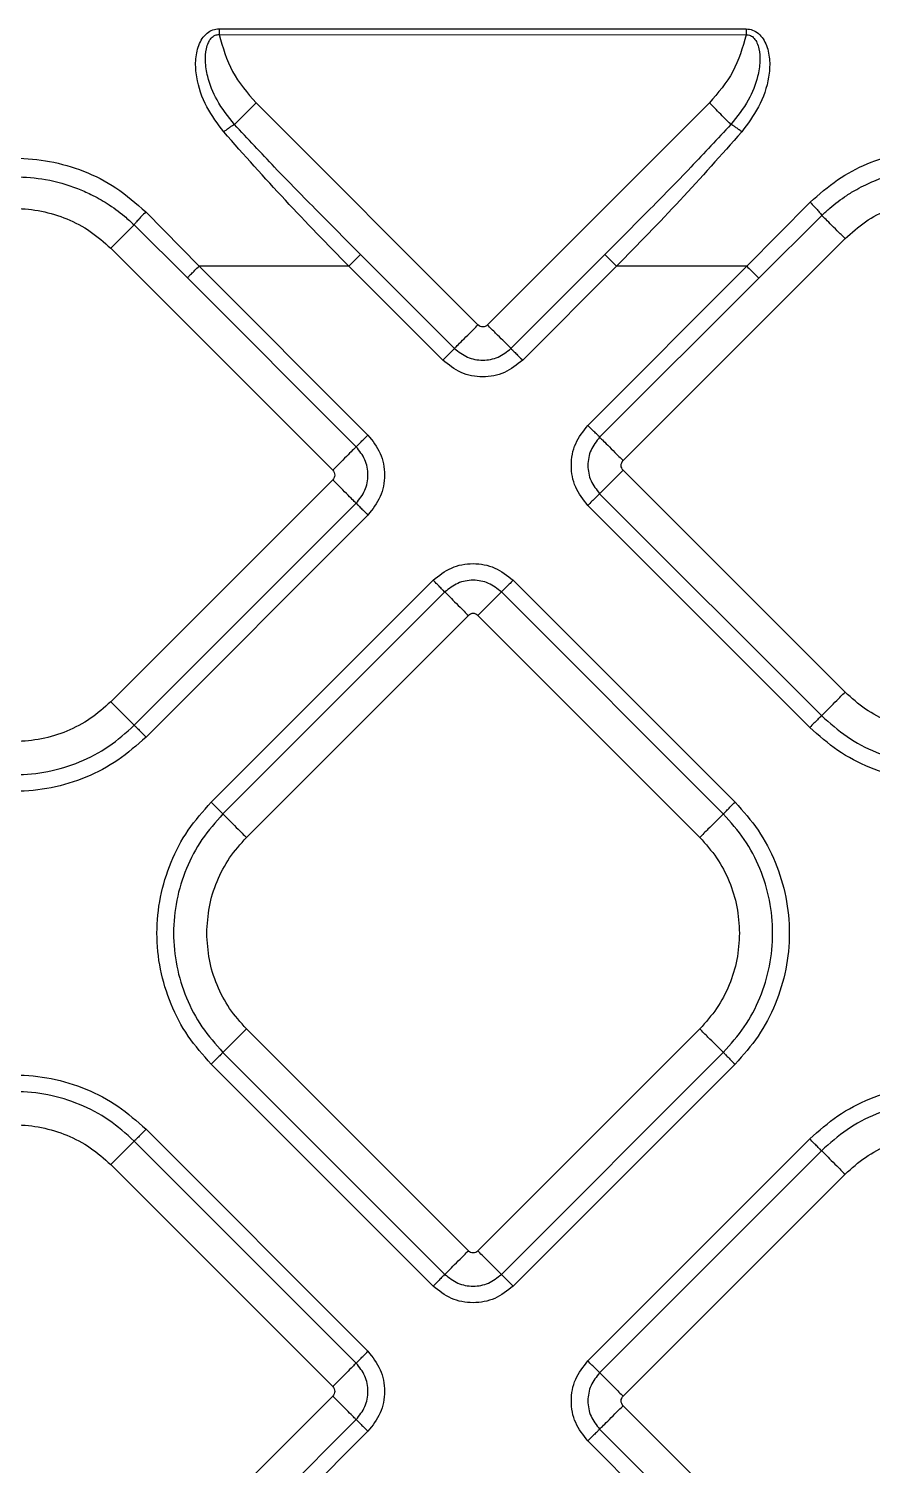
# Model space of a CAD drawing. Extents: x 939 to 1039, y 781 to 934.
# Drawn here: x 962.599 to 965.103, y 839.913 to 844.177 of the extents above; entities that cross this region are included whole.
import ezdxf

# ---------------------------------------------------------------- set-up
doc = ezdxf.new("R2010")
doc.units = 0
doc.header["$MEASUREMENT"] = 0
doc.layers.add('1', color=4, linetype='Continuous')

# ---------------------------------------------------------------- blocks, each defined once
blk = doc.blocks.new('Envoy')
at = {"layer": '1', "color": 3, "linetype": 'Continuous', "lineweight": 25}
for p, q in [((24.5106, 45.0024), (26.0751, 45.0019)), ((24.5106, 45.0024), (24.5106, 44.9848)), ((24.5106, 44.9848), (26.0751, 44.9842)), ((25.2788, 44.1233), (24.6199, 44.7821)), ((25.9659, 44.7821), (25.3071, 44.1233)), ((26.0774, 44.2973), (26.2653, 44.4875)), ((24.2924, 44.4586), (24.4508, 44.2979)), ((26.1122, 44.2624), (26.2997, 44.4483)), ((24.2579, 44.42), (24.416, 44.2631)), ((24.1887, 44.3509), (24.8475, 43.692)), ((25.7098, 43.7206), (26.3686, 44.3794)), ((24.8953, 44.2976), (24.4508, 44.2979)), ((24.4508, 44.2979), (24.9521, 43.7966)), ((25.1742, 44.0187), (24.8953, 44.2976)), ((24.9301, 44.3325), (25.2091, 44.0535)), ((25.3768, 44.0535), (25.6554, 44.3322)), ((25.6903, 44.2973), (25.4117, 44.0187)), ((25.6052, 43.8252), (26.0774, 44.2973)), ((26.0774, 44.2973), (25.6903, 44.2973)), ((24.9173, 43.7618), (24.416, 44.2631)), ((26.1122, 44.2624), (25.6401, 43.7903)), ((24.8475, 43.6638), (24.1887, 43.0049)), ((26.3686, 43.0334), (25.7098, 43.6923)), ((25.6401, 43.6225), (26.2989, 42.9637)), ((24.2584, 42.9352), (24.9173, 43.594)), ((26.264, 42.9289), (25.6052, 43.5877)), ((24.9521, 43.5592), (24.2933, 42.9003)), ((24.4868, 42.7068), (25.1457, 43.3656)), ((25.3831, 43.3656), (26.042, 42.7068)), ((25.1805, 43.3308), (24.5217, 42.6719)), ((26.0071, 42.6719), (25.3483, 43.3308)), ((24.5914, 42.6022), (25.2503, 43.261)), ((25.2785, 43.261), (25.9374, 42.6022)), ((25.2503, 41.3752), (24.5914, 42.0341)), ((25.9374, 42.0341), (25.2785, 41.3752)), ((24.5217, 41.9644), (25.1805, 41.3055)), ((25.3483, 41.3055), (26.0071, 41.9644)), ((25.1457, 41.2707), (24.4868, 41.9295)), ((26.042, 41.9295), (25.3831, 41.2707)), ((24.9173, 41.0423), (24.2585, 41.7011)), ((24.2933, 41.736), (24.9521, 41.0772)), ((25.6052, 41.0486), (26.264, 41.7075)), ((26.2989, 41.6726), (25.64, 41.0138)), ((24.1887, 41.6314), (24.8476, 40.9726)), ((25.7097, 40.944), (26.3686, 41.6029)), ((24.8476, 40.9443), (24.1887, 40.2854)), ((26.3686, 40.2569), (25.7097, 40.9158)), ((24.2585, 40.2157), (24.9173, 40.8745)), ((25.64, 40.846), (26.2989, 40.1872)), ((24.9521, 40.8397), (24.2933, 40.1809)), ((26.264, 40.1523), (25.6052, 40.8112))]:
    blk.add_line(p, q, dxfattribs=at)
for points, knots in [([(24.524, 44.6962), (24.5061, 44.7202), (24.4691, 44.7698), (24.4436, 44.8442), (24.4389, 44.9069), (24.4459, 44.9458), (24.4594, 44.973), (24.4732, 44.9892), (24.4908, 45.0004), (24.5042, 45.0018), (24.5106, 45.0024)], [0, 0, 0, 0, 0.244077, 0.504425, 0.639141, 0.771387, 0.834371, 0.893451, 0.948245, 1, 1, 1, 1]), ([(24.556, 44.7182), (24.5374, 44.7416), (24.503, 44.785), (24.4768, 44.8512), (24.4684, 44.9033), (24.4705, 44.9376), (24.4775, 44.9604), (24.4847, 44.9726), (24.4919, 44.9795), (24.4979, 44.9831), (24.5042, 44.985), (24.5085, 44.9849), (24.5106, 44.9848)], [0, 0, 0, 0, 0.28648, 0.529985, 0.68007, 0.800312, 0.863207, 0.913358, 0.937714, 0.95945, 0.979765, 1, 1, 1, 1]), ([(24.5106, 44.9848), (24.5214, 44.947), (24.543, 44.8715), (24.5943, 44.8119), (24.6199, 44.7821)], [0, 0, 0, 0, 0.5000008, 1, 1, 1, 1]), ([(26.0751, 44.9842), (26.0643, 44.9466), (26.0426, 44.8712), (25.9915, 44.8118), (25.9659, 44.7821)], [0, 0, 0, 0, 0.499999, 1, 1, 1, 1]), ([(26.0751, 44.9842), (26.0772, 44.9843), (26.0815, 44.9844), (26.0878, 44.9825), (26.0938, 44.979), (26.1009, 44.9721), (26.1082, 44.9599), (26.1151, 44.9371), (26.1173, 44.903), (26.1088, 44.851), (26.0827, 44.7849), (26.0484, 44.7416), (26.0298, 44.7182)], [0, 0, 0, 0, 0.020241, 0.040558, 0.06228, 0.086608, 0.136739, 0.199582, 0.319822, 0.469911, 0.713451, 1, 1, 1, 1]), ([(26.0751, 45.0019), (26.0816, 45.0012), (26.0948, 44.9998), (26.1124, 44.9887), (26.1262, 44.9725), (26.1397, 44.9454), (26.1466, 44.9066), (26.1421, 44.844), (26.1165, 44.7698), (26.0796, 44.7202), (26.0618, 44.6962)], [0, 0, 0, 0, 0.051747, 0.106515, 0.165566, 0.228529, 0.360817, 0.495509, 0.755863, 1, 1, 1, 1]), ([(26.0751, 45.0019), (26.0751, 44.999), (26.0751, 44.9933), (26.0751, 44.9872), (26.0751, 44.9842)], [0, 0, 0, 0, 0.500004, 1, 1, 1, 1]), ([(24.6199, 44.7821), (24.6133, 44.7754), (24.6, 44.7621), (24.5816, 44.7438), (24.566, 44.7282), (24.5593, 44.7215), (24.556, 44.7182)], [0, 0, 0, 0, 0.249999, 0.499997, 0.749996, 1, 1, 1, 1]), ([(26.0298, 44.7182), (26.0265, 44.7215), (26.0198, 44.7282), (26.0042, 44.7438), (25.9859, 44.7621), (25.9725, 44.7754), (25.9659, 44.7821)], [0, 0, 0, 0, 0.250001, 0.500006, 0.750003, 1, 1, 1, 1]), ([(24.524, 44.6962), (24.5272, 44.6987), (24.5335, 44.7038), (24.5424, 44.7103), (24.5503, 44.7154), (24.5541, 44.7172), (24.556, 44.7182)], [0, 0, 0, 0, 0.2500068, 0.5000253, 0.7500012, 1, 1, 1, 1]), ([(24.8953, 44.2976), (24.8319, 44.3625), (24.7045, 44.493), (24.5844, 44.6282), (24.524, 44.6962)], [0, 0, 0, 0, 0.497372, 1, 1, 1, 1]), ([(24.9301, 44.3325), (24.8878, 44.3749), (24.8023, 44.4608), (24.6765, 44.5886), (24.5955, 44.6757), (24.556, 44.7182)], [0, 0, 0, 0, 0.334289, 0.675295, 1, 1, 1, 1]), ([(26.0298, 44.7182), (25.9903, 44.6757), (25.9092, 44.5885), (25.7834, 44.4606), (25.6978, 44.3747), (25.6554, 44.3322)], [0, 0, 0, 0, 0.324521, 0.66564, 1, 1, 1, 1]), ([(26.0618, 44.6962), (26.0014, 44.6282), (25.8812, 44.4929), (25.7537, 44.3623), (25.6903, 44.2973)], [0, 0, 0, 0, 0.5025132, 1, 1, 1, 1]), ([(26.0618, 44.6962), (26.0586, 44.6988), (26.0523, 44.7039), (26.0434, 44.7103), (26.0355, 44.7154), (26.0317, 44.7173), (26.0298, 44.7182)], [0, 0, 0, 0, 0.2499867, 0.4999964, 0.7499778, 1, 1, 1, 1]), ([(26.2653, 44.4875), (26.2915, 44.5108), (26.3428, 44.5563), (26.4327, 44.6035), (26.5257, 44.6338), (26.6209, 44.6472), (26.7165, 44.6446), (26.811, 44.6254), (26.9037, 44.5903), (26.9588, 44.5529), (26.9869, 44.5338)], [0, 0, 0, 0, 0.133592, 0.260939, 0.384037, 0.50483, 0.625057, 0.74644, 0.87078, 1, 1, 1, 1]), ([(23.5168, 44.4586), (23.5453, 44.4839), (23.6009, 44.5331), (23.6993, 44.5822), (23.8009, 44.6116), (23.9047, 44.6211), (24.0085, 44.6116), (24.11, 44.5822), (24.2084, 44.5331), (24.264, 44.4839), (24.2924, 44.4586)], [0, 0, 0, 0, 0.132578, 0.258583, 0.380336, 0.500071, 0.619801, 0.741533, 0.867494, 1, 1, 1, 1]), ([(23.5514, 44.42), (23.5609, 44.4289), (23.5859, 44.4523), (23.624, 44.4799), (23.6628, 44.5026), (23.6922, 44.5171), (23.7312, 44.5335), (23.7815, 44.5493), (23.8438, 44.5605), (23.9151, 44.5646), (23.9982, 44.5573), (24.0734, 44.5362), (24.1335, 44.5098), (24.1808, 44.4831), (24.2235, 44.4522), (24.2485, 44.4288), (24.2579, 44.42)], [0, 0, 0, 0, 0.049686, 0.131716, 0.18025, 0.222213, 0.25762, 0.342922, 0.423753, 0.500175, 0.616431, 0.74251, 0.798198, 0.868349, 0.950868, 1, 1, 1, 1]), ([(26.2997, 44.4483), (26.3076, 44.4556), (26.3306, 44.4773), (26.3654, 44.5031), (26.4017, 44.5252), (26.4286, 44.5392), (26.4645, 44.5554), (26.5107, 44.5716), (26.5679, 44.5842), (26.6338, 44.5914), (26.7104, 44.5894), (26.7865, 44.5744), (26.8495, 44.5522), (26.9043, 44.5263), (26.9382, 44.5029), (26.9574, 44.4897)], [0, 0, 0, 0, 0.0450256, 0.1325462, 0.1807959, 0.2231452, 0.2596105, 0.3460335, 0.4275874, 0.5043371, 0.623208, 0.7469746, 0.8272461, 0.9026621, 1, 1, 1, 1]), ([(23.6206, 44.3509), (23.6402, 44.3684), (23.6795, 44.4035), (23.75, 44.4402), (23.8257, 44.4634), (23.9046, 44.4711), (23.9836, 44.4634), (24.0592, 44.4402), (24.1298, 44.4035), (24.1691, 44.3684), (24.1887, 44.3509)], [0, 0, 0, 0, 0.125, 0.25, 0.375001, 0.5, 0.624999, 0.75, 0.875, 1, 1, 1, 1]), ([(26.2653, 44.4875), (26.2694, 44.4832), (26.2776, 44.4747), (26.2883, 44.4629), (26.2965, 44.4532), (26.2987, 44.4499), (26.2997, 44.4483)], [0, 0, 0, 0, 0.249994, 0.499999, 0.750009, 1, 1, 1, 1]), ([(26.3686, 44.3794), (26.3883, 44.3969), (26.4276, 44.432), (26.4981, 44.4687), (26.5738, 44.4919), (26.6527, 44.4996), (26.7316, 44.4919), (26.8073, 44.4687), (26.8778, 44.432), (26.9171, 44.3969), (26.9367, 44.3794)], [0, 0, 0, 0, 0.124999, 0.249999, 0.374999, 0.499998, 0.625001, 0.750001, 0.875001, 1, 1, 1, 1]), ([(24.2924, 44.4586), (24.2883, 44.4544), (24.28, 44.4458), (24.2692, 44.4341), (24.261, 44.4246), (24.2589, 44.4216), (24.2579, 44.42)], [0, 0, 0, 0, 0.249994, 0.500013, 0.750005, 1, 1, 1, 1]), ([(26.3686, 44.3794), (26.3607, 44.3873), (26.3448, 44.4032), (26.3239, 44.4241), (26.3073, 44.4407), (26.3023, 44.4457), (26.2997, 44.4483)], [0, 0, 0, 0, 0.2499971, 0.4999936, 0.7500006, 1, 1, 1, 1]), ([(24.2579, 44.42), (24.2554, 44.4176), (24.2505, 44.4127), (24.234, 44.3961), (24.2128, 44.375), (24.1967, 44.3589), (24.1887, 44.3509)], [0, 0, 0, 0, 0.250005, 0.500005, 0.749995, 1, 1, 1, 1]), ([(24.416, 44.2631), (24.4171, 44.2642), (24.4193, 44.2664), (24.4276, 44.2747), (24.4384, 44.2855), (24.4467, 44.2938), (24.4508, 44.2979)], [0, 0, 0, 0, 0.2499956, 0.499999, 0.7500013, 1, 1, 1, 1]), ([(24.8953, 44.2976), (24.8994, 44.3017), (24.9077, 44.31), (24.9185, 44.3208), (24.9268, 44.3291), (24.929, 44.3314), (24.9301, 44.3325)], [0, 0, 0, 0, 0.250003, 0.500009, 0.750001, 1, 1, 1, 1]), ([(25.6554, 44.3322), (25.6565, 44.3311), (25.6587, 44.3289), (25.667, 44.3206), (25.6778, 44.3097), (25.6861, 44.3015), (25.6903, 44.2973)], [0, 0, 0, 0, 0.249999, 0.499992, 0.749996, 1, 1, 1, 1]), ([(26.0774, 44.2973), (26.0815, 44.2932), (26.0898, 44.2849), (26.1006, 44.2741), (26.1089, 44.2658), (26.1111, 44.2636), (26.1122, 44.2624)], [0, 0, 0, 0, 0.249999, 0.500001, 0.750004, 1, 1, 1, 1]), ([(25.2091, 44.0535), (25.2113, 44.0558), (25.2157, 44.0602), (25.2323, 44.0768), (25.2539, 44.0984), (25.2705, 44.115), (25.2788, 44.1233)], [0, 0, 0, 0, 0.249991, 0.499999, 0.750001, 1, 1, 1, 1]), ([(25.3071, 44.1233), (25.305, 44.1216), (25.3008, 44.1184), (25.2929, 44.1169), (25.285, 44.1184), (25.2808, 44.1216), (25.2788, 44.1233)], [0, 0, 0, 0, 0.250207, 0.500037, 0.749793, 1, 1, 1, 1]), ([(25.3768, 44.0535), (25.3746, 44.0558), (25.3701, 44.0602), (25.3535, 44.0768), (25.3319, 44.0984), (25.3153, 44.115), (25.3071, 44.1233)], [0, 0, 0, 0, 0.249996, 0.499997, 0.750001, 1, 1, 1, 1]), ([(25.2091, 44.0535), (25.2079, 44.0524), (25.2057, 44.0502), (25.1974, 44.0419), (25.1866, 44.0311), (25.1783, 44.0228), (25.1742, 44.0187)], [0, 0, 0, 0, 0.250001, 0.499987, 0.750005, 1, 1, 1, 1]), ([(25.2091, 44.0535), (25.2213, 44.0439), (25.2459, 44.0245), (25.2929, 44.0159), (25.34, 44.0245), (25.3645, 44.0439), (25.3768, 44.0535)], [0, 0, 0, 0, 0.249857, 0.499983, 0.750121, 1, 1, 1, 1]), ([(25.3768, 44.0535), (25.3779, 44.0524), (25.3801, 44.0502), (25.3884, 44.0419), (25.3992, 44.0311), (25.4075, 44.0228), (25.4117, 44.0187)], [0, 0, 0, 0, 0.249991, 0.499989, 0.749984, 1, 1, 1, 1]), ([(25.4117, 44.0187), (25.3943, 44.005), (25.3596, 43.9775), (25.2929, 43.9655), (25.2263, 43.9775), (25.1915, 44.005), (25.1742, 44.0187)], [0, 0, 0, 0, 0.25007, 0.500014, 0.749932, 1, 1, 1, 1]), ([(24.9173, 43.7618), (24.9184, 43.7629), (24.9206, 43.7651), (24.9289, 43.7734), (24.9397, 43.7842), (24.948, 43.7925), (24.9521, 43.7966)], [0, 0, 0, 0, 0.2499977, 0.4999898, 0.7499958, 1, 1, 1, 1]), ([(24.9521, 43.7966), (24.9658, 43.7793), (24.9933, 43.7445), (25.0053, 43.6779), (24.9933, 43.6113), (24.9658, 43.5765), (24.9521, 43.5592)], [0, 0, 0, 0, 0.25007, 0.500016, 0.749932, 1, 1, 1, 1]), ([(25.6052, 43.5877), (25.5915, 43.605), (25.564, 43.6398), (25.552, 43.7064), (25.564, 43.7731), (25.5915, 43.8078), (25.6052, 43.8252)], [0, 0, 0, 0, 0.25007, 0.500017, 0.749932, 1, 1, 1, 1]), ([(25.6401, 43.7903), (25.6389, 43.7914), (25.6367, 43.7936), (25.6284, 43.8019), (25.6176, 43.8127), (25.6093, 43.821), (25.6052, 43.8252)], [0, 0, 0, 0, 0.2499978, 0.4999899, 0.7499972, 1, 1, 1, 1]), ([(25.6401, 43.7903), (25.6304, 43.778), (25.611, 43.7535), (25.6025, 43.7064), (25.611, 43.6594), (25.6304, 43.6348), (25.6401, 43.6225)], [0, 0, 0, 0, 0.2498633, 0.4999861, 0.7501229, 1, 1, 1, 1]), ([(25.6401, 43.7903), (25.6423, 43.7881), (25.6467, 43.7836), (25.6633, 43.767), (25.6849, 43.7454), (25.7015, 43.7288), (25.7098, 43.7206)], [0, 0, 0, 0, 0.249996, 0.500006, 0.75, 1, 1, 1, 1]), ([(24.9173, 43.7618), (24.9151, 43.7596), (24.9106, 43.7551), (24.894, 43.7385), (24.8724, 43.7169), (24.8558, 43.7003), (24.8475, 43.692)], [0, 0, 0, 0, 0.2499907, 0.499999, 0.7500022, 1, 1, 1, 1]), ([(24.9173, 43.594), (24.9269, 43.6063), (24.9463, 43.6308), (24.9549, 43.6779), (24.9463, 43.725), (24.9269, 43.7495), (24.9173, 43.7618)], [0, 0, 0, 0, 0.249863, 0.499986, 0.750122, 1, 1, 1, 1]), ([(25.7098, 43.6923), (25.7081, 43.6943), (25.7049, 43.6985), (25.7034, 43.7064), (25.7049, 43.7143), (25.7081, 43.7185), (25.7098, 43.7206)], [0, 0, 0, 0, 0.250222, 0.5, 0.749782, 1, 1, 1, 1]), ([(24.8475, 43.692), (24.8492, 43.69), (24.8524, 43.6858), (24.8539, 43.6779), (24.8524, 43.67), (24.8492, 43.6658), (24.8475, 43.6638)], [0, 0, 0, 0, 0.250218, 0.5, 0.749782, 1, 1, 1, 1]), ([(24.9173, 43.594), (24.9151, 43.5963), (24.9106, 43.6007), (24.894, 43.6173), (24.8724, 43.6389), (24.8558, 43.6555), (24.8475, 43.6638)], [0, 0, 0, 0, 0.2499907, 0.499999, 0.7500022, 1, 1, 1, 1]), ([(25.6401, 43.6225), (25.6423, 43.6248), (25.6467, 43.6292), (25.6633, 43.6458), (25.6849, 43.6674), (25.7015, 43.684), (25.7098, 43.6923)], [0, 0, 0, 0, 0.249996, 0.500006, 0.75, 1, 1, 1, 1]), ([(25.6401, 43.6225), (25.6389, 43.6214), (25.6367, 43.6192), (25.6284, 43.6109), (25.6176, 43.6001), (25.6093, 43.5918), (25.6052, 43.5877)], [0, 0, 0, 0, 0.249998, 0.49999, 0.749996, 1, 1, 1, 1]), ([(24.9173, 43.594), (24.9184, 43.5929), (24.9206, 43.5907), (24.9289, 43.5824), (24.9397, 43.5716), (24.948, 43.5633), (24.9521, 43.5592)], [0, 0, 0, 0, 0.2499977, 0.4999898, 0.7499958, 1, 1, 1, 1]), ([(25.1457, 43.3656), (25.163, 43.3793), (25.1978, 43.4068), (25.2644, 43.4188), (25.3311, 43.4068), (25.3658, 43.3793), (25.3831, 43.3656)], [0, 0, 0, 0, 0.2500717, 0.5000173, 0.749937, 1, 1, 1, 1]), ([(25.1805, 43.3308), (25.1794, 43.3319), (25.1772, 43.3341), (25.1689, 43.3424), (25.1581, 43.3532), (25.1498, 43.3615), (25.1457, 43.3656)], [0, 0, 0, 0, 0.249996, 0.499983, 0.750003, 1, 1, 1, 1]), ([(25.3483, 43.3308), (25.336, 43.3404), (25.3115, 43.3598), (25.2644, 43.3684), (25.2173, 43.3598), (25.1928, 43.3404), (25.1805, 43.3308)], [0, 0, 0, 0, 0.249865, 0.499988, 0.750123, 1, 1, 1, 1]), ([(25.3831, 43.3656), (25.379, 43.3615), (25.3707, 43.3532), (25.3599, 43.3424), (25.3516, 43.3341), (25.3494, 43.3319), (25.3483, 43.3308)], [0, 0, 0, 0, 0.249998, 0.499999, 0.750003, 1, 1, 1, 1]), ([(25.1805, 43.3308), (25.1828, 43.3286), (25.1872, 43.3241), (25.2038, 43.3075), (25.2254, 43.2859), (25.242, 43.2693), (25.2503, 43.261)], [0, 0, 0, 0, 0.249996, 0.500006, 0.75, 1, 1, 1, 1]), ([(25.2785, 43.261), (25.2868, 43.2693), (25.3034, 43.2859), (25.325, 43.3075), (25.3416, 43.3241), (25.3461, 43.3286), (25.3483, 43.3308)], [0, 0, 0, 0, 0.25, 0.499994, 0.750004, 1, 1, 1, 1]), ([(25.2785, 43.261), (25.2765, 43.2627), (25.2723, 43.2659), (25.2644, 43.2674), (25.2565, 43.2659), (25.2523, 43.2627), (25.2503, 43.261)], [0, 0, 0, 0, 0.250255, 0.5, 0.749745, 1, 1, 1, 1]), ([(26.2989, 42.9637), (26.3011, 42.9659), (26.3055, 42.9704), (26.3221, 42.9869), (26.3438, 43.0086), (26.3603, 43.0252), (26.3686, 43.0334)], [0, 0, 0, 0, 0.249996, 0.500007, 0.75, 1, 1, 1, 1]), ([(26.9367, 43.0334), (26.9171, 43.0159), (26.8778, 42.9808), (26.8073, 42.9441), (26.7316, 42.9209), (26.6527, 42.9132), (26.5738, 42.9209), (26.4981, 42.9441), (26.4276, 42.9808), (26.3883, 43.0159), (26.3686, 43.0334)], [0, 0, 0, 0, 0.124999, 0.249999, 0.374999, 0.500002, 0.625001, 0.750001, 0.875001, 1, 1, 1, 1]), ([(24.1887, 43.0049), (24.1691, 42.9874), (24.1298, 42.9523), (24.0592, 42.9156), (23.9836, 42.8924), (23.9046, 42.8847), (23.8257, 42.8924), (23.75, 42.9156), (23.6795, 42.9523), (23.6402, 42.9874), (23.6206, 43.0049)], [0, 0, 0, 0, 0.125, 0.25, 0.375001, 0.5, 0.624999, 0.75, 0.875, 1, 1, 1, 1]), ([(24.2584, 42.9352), (24.2562, 42.9374), (24.2518, 42.9418), (24.2352, 42.9584), (24.2135, 42.9801), (24.197, 42.9966), (24.1887, 43.0049)], [0, 0, 0, 0, 0.249994, 0.500001, 0.750003, 1, 1, 1, 1]), ([(23.5509, 42.9352), (23.5753, 42.9134), (23.6243, 42.8697), (23.7121, 42.8239), (23.8064, 42.7951), (23.9046, 42.7855), (24.0029, 42.7951), (24.0972, 42.8239), (24.185, 42.8697), (24.234, 42.9134), (24.2584, 42.9352)], [0, 0, 0, 0, 0.125001, 0.25, 0.374999, 0.5, 0.625001, 0.75, 0.874999, 1, 1, 1, 1]), ([(24.2584, 42.9352), (24.2595, 42.9341), (24.2618, 42.9319), (24.2701, 42.9236), (24.2809, 42.9128), (24.2892, 42.9045), (24.2933, 42.9003)], [0, 0, 0, 0, 0.249999, 0.499991, 0.749996, 1, 1, 1, 1]), ([(26.2989, 42.9637), (26.2978, 42.9626), (26.2956, 42.9604), (26.2873, 42.9521), (26.2764, 42.9413), (26.2682, 42.933), (26.264, 42.9289)], [0, 0, 0, 0, 0.249994, 0.499982, 0.750001, 1, 1, 1, 1]), ([(26.2989, 42.9637), (26.3234, 42.9419), (26.3723, 42.8982), (26.4601, 42.8524), (26.5544, 42.8236), (26.6527, 42.814), (26.751, 42.8236), (26.8452, 42.8524), (26.933, 42.8982), (26.982, 42.9419), (27.0065, 42.9637)], [0, 0, 0, 0, 0.124999, 0.25, 0.375, 0.499999, 0.625, 0.75, 0.875001, 1, 1, 1, 1]), ([(24.2933, 42.9003), (24.2664, 42.8764), (24.2126, 42.8284), (24.1162, 42.7781), (24.0126, 42.7464), (23.9046, 42.7358), (23.7967, 42.7464), (23.6931, 42.7781), (23.5966, 42.8284), (23.5429, 42.8764), (23.516, 42.9003)], [0, 0, 0, 0, 0.125, 0.249998, 0.375001, 0.5, 0.625, 0.749999, 0.875, 1, 1, 1, 1]), ([(27.0413, 42.9289), (27.0144, 42.9049), (26.9607, 42.8569), (26.8642, 42.8066), (26.7606, 42.7749), (26.6527, 42.7644), (26.5447, 42.7749), (26.4412, 42.8066), (26.3447, 42.8569), (26.2909, 42.9049), (26.264, 42.9289)], [0, 0, 0, 0, 0.125, 0.25, 0.374999, 0.500001, 0.625001, 0.75, 0.875, 1, 1, 1, 1]), ([(24.4868, 41.9295), (24.4629, 41.9564), (24.4149, 42.0101), (24.3646, 42.1066), (24.3329, 42.2102), (24.3223, 42.3181), (24.3329, 42.4261), (24.3646, 42.5297), (24.4149, 42.6261), (24.4629, 42.6799), (24.4868, 42.7068)], [0, 0, 0, 0, 0.125001, 0.25, 0.375, 0.5, 0.625, 0.75, 0.874999, 1, 1, 1, 1]), ([(24.5217, 42.6719), (24.5206, 42.673), (24.5184, 42.6752), (24.5101, 42.6835), (24.4993, 42.6944), (24.491, 42.7027), (24.4868, 42.7068)], [0, 0, 0, 0, 0.25, 0.499992, 0.749999, 1, 1, 1, 1]), ([(26.0071, 42.6719), (26.0082, 42.673), (26.0104, 42.6752), (26.0187, 42.6835), (26.0295, 42.6944), (26.0378, 42.7027), (26.042, 42.7068)], [0, 0, 0, 0, 0.25, 0.499992, 0.749999, 1, 1, 1, 1]), ([(26.042, 42.7068), (26.066, 42.6799), (26.1139, 42.6261), (26.1642, 42.5297), (26.1959, 42.4261), (26.2065, 42.3181), (26.1959, 42.2102), (26.1642, 42.1066), (26.1139, 42.0101), (26.066, 41.9564), (26.042, 41.9295)], [0, 0, 0, 0, 0.125001, 0.25, 0.375, 0.5, 0.625, 0.75, 0.874999, 1, 1, 1, 1]), ([(24.5217, 42.6719), (24.4999, 42.6475), (24.4562, 42.5985), (24.4104, 42.5107), (24.3816, 42.4164), (24.372, 42.3181), (24.3816, 42.2199), (24.4104, 42.1256), (24.4562, 42.0378), (24.4999, 41.9888), (24.5217, 41.9644)], [0, 0, 0, 0, 0.124999, 0.249999, 0.375, 0.5, 0.625, 0.75, 0.875001, 1, 1, 1, 1]), ([(24.5217, 42.6719), (24.5239, 42.6697), (24.5283, 42.6653), (24.5449, 42.6487), (24.5666, 42.627), (24.5832, 42.6105), (24.5914, 42.6022)], [0, 0, 0, 0, 0.249994, 0.500001, 0.750003, 1, 1, 1, 1]), ([(26.0071, 42.6719), (26.0049, 42.6697), (26.0005, 42.6653), (25.9839, 42.6487), (25.9622, 42.627), (25.9457, 42.6105), (25.9374, 42.6022)], [0, 0, 0, 0, 0.249993, 0.5, 0.749992, 1, 1, 1, 1]), ([(26.0071, 41.9644), (26.0289, 41.9888), (26.0726, 42.0378), (26.1184, 42.1256), (26.1472, 42.2199), (26.1568, 42.3181), (26.1472, 42.4164), (26.1184, 42.5107), (26.0726, 42.5985), (26.0289, 42.6475), (26.0071, 42.6719)], [0, 0, 0, 0, 0.124999, 0.25, 0.375, 0.5, 0.625, 0.750001, 0.875001, 1, 1, 1, 1]), ([(24.4738, 42.3181), (24.4753, 42.3444), (24.4782, 42.3971), (24.5023, 42.4727), (24.5388, 42.5433), (24.5739, 42.5826), (24.5914, 42.6022)], [0, 0, 0, 0, 0.250001, 0.500001, 0.750001, 1, 1, 1, 1]), ([(25.9374, 42.6022), (25.9549, 42.5826), (25.99, 42.5433), (26.0265, 42.4727), (26.0506, 42.3971), (26.0536, 42.3444), (26.055, 42.3181)], [0, 0, 0, 0, 0.250003, 0.500002, 0.750001, 1, 1, 1, 1]), ([(24.5914, 42.0341), (24.5739, 42.0537), (24.5388, 42.093), (24.5023, 42.1635), (24.4782, 42.2392), (24.4753, 42.2918), (24.4738, 42.3181)], [0, 0, 0, 0, 0.249999, 0.499999, 0.75, 1, 1, 1, 1]), ([(26.055, 42.3181), (26.0536, 42.2918), (26.0506, 42.2392), (26.0265, 42.1635), (25.99, 42.093), (25.9549, 42.0537), (25.9374, 42.0341)], [0, 0, 0, 0, 0.249999, 0.499998, 0.749997, 1, 1, 1, 1]), ([(24.5217, 41.9644), (24.5239, 41.9666), (24.5283, 41.971), (24.5449, 41.9876), (24.5666, 42.0092), (24.5832, 42.0258), (24.5914, 42.0341)], [0, 0, 0, 0, 0.249994, 0.500001, 0.750003, 1, 1, 1, 1]), ([(26.0071, 41.9644), (26.0049, 41.9666), (26.0005, 41.971), (25.9839, 41.9876), (25.9622, 42.0092), (25.9457, 42.0258), (25.9374, 42.0341)], [0, 0, 0, 0, 0.249993, 0.5, 0.749992, 1, 1, 1, 1]), ([(24.5217, 41.9644), (24.5206, 41.9632), (24.5184, 41.961), (24.5101, 41.9527), (24.4993, 41.9419), (24.491, 41.9336), (24.4868, 41.9295)], [0, 0, 0, 0, 0.249999, 0.49999, 0.749996, 1, 1, 1, 1]), ([(26.0071, 41.9644), (26.0082, 41.9632), (26.0104, 41.961), (26.0187, 41.9527), (26.0295, 41.9419), (26.0378, 41.9336), (26.042, 41.9295)], [0, 0, 0, 0, 0.249999, 0.49999, 0.749996, 1, 1, 1, 1]), ([(23.516, 41.736), (23.5429, 41.76), (23.5967, 41.8079), (23.6932, 41.8582), (23.7967, 41.8899), (23.9047, 41.9005), (24.0126, 41.8899), (24.1162, 41.8582), (24.2127, 41.8079), (24.2664, 41.76), (24.2933, 41.736)], [0, 0, 0, 0, 0.125, 0.250001, 0.375, 0.5, 0.624999, 0.750001, 0.875, 1, 1, 1, 1]), ([(26.264, 41.7075), (26.2909, 41.7314), (26.3446, 41.7794), (26.4411, 41.8297), (26.5447, 41.8614), (26.6526, 41.872), (26.7606, 41.8614), (26.8642, 41.8297), (26.9606, 41.7794), (27.0144, 41.7314), (27.0413, 41.7075)], [0, 0, 0, 0, 0.125, 0.25, 0.375, 0.499999, 0.625001, 0.75, 0.874998, 1, 1, 1, 1]), ([(24.2585, 41.7011), (24.234, 41.7229), (24.185, 41.7666), (24.0972, 41.8124), (24.003, 41.8412), (23.9047, 41.8509), (23.8064, 41.8412), (23.7121, 41.8124), (23.6243, 41.7666), (23.5754, 41.7229), (23.5509, 41.7011)], [0, 0, 0, 0, 0.125001, 0.25, 0.375, 0.500001, 0.625, 0.75, 0.875001, 1, 1, 1, 1]), ([(27.0064, 41.6726), (26.982, 41.6944), (26.933, 41.7381), (26.8452, 41.7839), (26.7509, 41.8127), (26.6526, 41.8223), (26.5544, 41.8127), (26.4601, 41.7839), (26.3723, 41.7381), (26.3233, 41.6944), (26.2989, 41.6726)], [0, 0, 0, 0, 0.125002, 0.25, 0.375, 0.500001, 0.625, 0.749999, 0.875001, 1, 1, 1, 1]), ([(23.6206, 41.6314), (23.6403, 41.6489), (23.6796, 41.684), (23.7501, 41.7207), (23.8258, 41.7439), (23.9047, 41.7516), (23.9836, 41.7439), (24.0593, 41.7207), (24.1298, 41.684), (24.1691, 41.6489), (24.1887, 41.6314)], [0, 0, 0, 0, 0.125, 0.249999, 0.375, 0.499999, 0.624998, 0.749998, 0.874998, 1, 1, 1, 1]), ([(24.1887, 41.6314), (24.197, 41.6397), (24.2136, 41.6562), (24.2352, 41.6779), (24.2518, 41.6945), (24.2563, 41.6989), (24.2585, 41.7011)], [0, 0, 0, 0, 0.25, 0.499994, 0.750004, 1, 1, 1, 1]), ([(24.2933, 41.736), (24.2892, 41.7318), (24.2809, 41.7236), (24.2701, 41.7127), (24.2618, 41.7044), (24.2596, 41.7022), (24.2585, 41.7011)], [0, 0, 0, 0, 0.2500013, 0.5000076, 0.7499998, 1, 1, 1, 1]), ([(26.2989, 41.6726), (26.2978, 41.6737), (26.2955, 41.6759), (26.2872, 41.6842), (26.2764, 41.695), (26.2681, 41.7033), (26.264, 41.7075)], [0, 0, 0, 0, 0.2499956, 0.4999985, 0.7500003, 1, 1, 1, 1]), ([(26.3686, 41.6029), (26.3882, 41.6204), (26.4275, 41.6555), (26.498, 41.6922), (26.5737, 41.7154), (26.6526, 41.7231), (26.7316, 41.7154), (26.8072, 41.6922), (26.8778, 41.6555), (26.9171, 41.6204), (26.9367, 41.6029)], [0, 0, 0, 0, 0.124999, 0.249999, 0.375, 0.499998, 0.625001, 0.749998, 0.874998, 1, 1, 1, 1]), ([(26.2989, 41.6726), (26.3011, 41.6704), (26.3055, 41.666), (26.3221, 41.6494), (26.3437, 41.6277), (26.3603, 41.6112), (26.3686, 41.6029)], [0, 0, 0, 0, 0.249996, 0.499997, 0.750001, 1, 1, 1, 1]), ([(25.1805, 41.3055), (25.1828, 41.3077), (25.1872, 41.3122), (25.2038, 41.3288), (25.2254, 41.3504), (25.242, 41.367), (25.2503, 41.3752)], [0, 0, 0, 0, 0.249996, 0.500006, 0.749999, 1, 1, 1, 1]), ([(25.2785, 41.3752), (25.2765, 41.3736), (25.2723, 41.3703), (25.2644, 41.3689), (25.2565, 41.3703), (25.2523, 41.3736), (25.2503, 41.3752)], [0, 0, 0, 0, 0.250257, 0.5, 0.749743, 1, 1, 1, 1]), ([(25.3483, 41.3055), (25.3461, 41.3077), (25.3416, 41.3122), (25.325, 41.3288), (25.3034, 41.3504), (25.2868, 41.367), (25.2785, 41.3752)], [0, 0, 0, 0, 0.249996, 0.500006, 0.749999, 1, 1, 1, 1]), ([(25.1805, 41.3055), (25.1794, 41.3044), (25.1772, 41.3022), (25.1689, 41.2939), (25.1581, 41.2831), (25.1498, 41.2748), (25.1457, 41.2707)], [0, 0, 0, 0, 0.249995, 0.499983, 0.750002, 1, 1, 1, 1]), ([(25.3831, 41.2707), (25.3658, 41.257), (25.331, 41.2295), (25.2644, 41.2175), (25.1978, 41.2295), (25.163, 41.257), (25.1457, 41.2707)], [0, 0, 0, 0, 0.2500718, 0.500018, 0.7499294, 1, 1, 1, 1]), ([(25.1805, 41.3055), (25.1928, 41.2959), (25.2173, 41.2765), (25.2644, 41.2679), (25.3115, 41.2765), (25.336, 41.2959), (25.3483, 41.3055)], [0, 0, 0, 0, 0.249865, 0.499988, 0.750123, 1, 1, 1, 1]), ([(25.3483, 41.3055), (25.3494, 41.3044), (25.3516, 41.3022), (25.3599, 41.2939), (25.3707, 41.2831), (25.379, 41.2748), (25.3831, 41.2707)], [0, 0, 0, 0, 0.249997, 0.500001, 0.75, 1, 1, 1, 1]), ([(24.9173, 41.0423), (24.9184, 41.0434), (24.9206, 41.0456), (24.9289, 41.0539), (24.9397, 41.0647), (24.948, 41.073), (24.9521, 41.0772)], [0, 0, 0, 0, 0.249989, 0.499993, 0.749997, 1, 1, 1, 1]), ([(24.9521, 41.0772), (24.9659, 41.0598), (24.9933, 41.0251), (25.0054, 40.9584), (24.9933, 40.8918), (24.9659, 40.857), (24.9521, 40.8397)], [0, 0, 0, 0, 0.25007, 0.500018, 0.749936, 1, 1, 1, 1]), ([(24.9173, 41.0423), (24.9151, 41.0401), (24.9107, 41.0356), (24.8941, 41.019), (24.8724, 40.9974), (24.8559, 40.9808), (24.8476, 40.9726)], [0, 0, 0, 0, 0.249994, 0.500002, 0.750003, 1, 1, 1, 1]), ([(24.9173, 40.8745), (24.927, 40.8868), (24.9463, 40.9114), (24.9549, 40.9584), (24.9463, 41.0055), (24.927, 41.03), (24.9173, 41.0423)], [0, 0, 0, 0, 0.249858, 0.499987, 0.750127, 1, 1, 1, 1]), ([(25.6052, 40.8112), (25.5915, 40.8285), (25.564, 40.8633), (25.552, 40.9299), (25.564, 40.9965), (25.5915, 41.0313), (25.6052, 41.0486)], [0, 0, 0, 0, 0.25007, 0.500016, 0.749931, 1, 1, 1, 1]), ([(25.64, 41.0138), (25.6389, 41.0149), (25.6367, 41.0171), (25.6284, 41.0254), (25.6176, 41.0362), (25.6093, 41.0445), (25.6052, 41.0486)], [0, 0, 0, 0, 0.249998, 0.499991, 0.749996, 1, 1, 1, 1]), ([(24.8476, 40.9726), (24.8492, 40.9705), (24.8525, 40.9663), (24.8539, 40.9584), (24.8525, 40.9505), (24.8492, 40.9463), (24.8476, 40.9443)], [0, 0, 0, 0, 0.250255, 0.499999, 0.749753, 1, 1, 1, 1]), ([(25.64, 41.0138), (25.6304, 41.0015), (25.611, 40.977), (25.6024, 40.9299), (25.611, 40.8828), (25.6304, 40.8583), (25.64, 40.846)], [0, 0, 0, 0, 0.249862, 0.499986, 0.750123, 1, 1, 1, 1]), ([(25.64, 41.0138), (25.6422, 41.0116), (25.6467, 41.0071), (25.6633, 40.9905), (25.6849, 40.9689), (25.7015, 40.9523), (25.7097, 40.944)], [0, 0, 0, 0, 0.249996, 0.500006, 0.75, 1, 1, 1, 1]), ([(24.9173, 40.8745), (24.9151, 40.8768), (24.9107, 40.8812), (24.8941, 40.8978), (24.8724, 40.9194), (24.8559, 40.936), (24.8476, 40.9443)], [0, 0, 0, 0, 0.2499936, 0.5000011, 0.7500019, 1, 1, 1, 1]), ([(25.7097, 40.9158), (25.7081, 40.9178), (25.7049, 40.922), (25.7034, 40.9299), (25.7049, 40.9378), (25.7081, 40.942), (25.7097, 40.944)], [0, 0, 0, 0, 0.250218, 0.5, 0.749782, 1, 1, 1, 1]), ([(25.64, 40.846), (25.6422, 40.8483), (25.6467, 40.8527), (25.6633, 40.8693), (25.6849, 40.8909), (25.7015, 40.9075), (25.7097, 40.9158)], [0, 0, 0, 0, 0.249996, 0.500006, 0.75, 1, 1, 1, 1]), ([(24.9173, 40.8745), (24.9184, 40.8734), (24.9206, 40.8712), (24.9289, 40.8629), (24.9397, 40.8521), (24.948, 40.8438), (24.9521, 40.8397)], [0, 0, 0, 0, 0.249987, 0.499994, 0.749998, 1, 1, 1, 1]), ([(25.64, 40.846), (25.6389, 40.8449), (25.6367, 40.8427), (25.6284, 40.8344), (25.6176, 40.8236), (25.6093, 40.8153), (25.6052, 40.8112)], [0, 0, 0, 0, 0.249998, 0.499991, 0.749996, 1, 1, 1, 1])]:
    blk.add_open_spline(points, degree=3, knots=knots, dxfattribs=at)

msp = doc.modelspace()

# ---------------------------------------------------------------- block references
at = {"layer": '1'}
msp.add_blockref('Envoy', (938.6538, 799.1744), dxfattribs=at)

doc.saveas('drawing.dxf')
